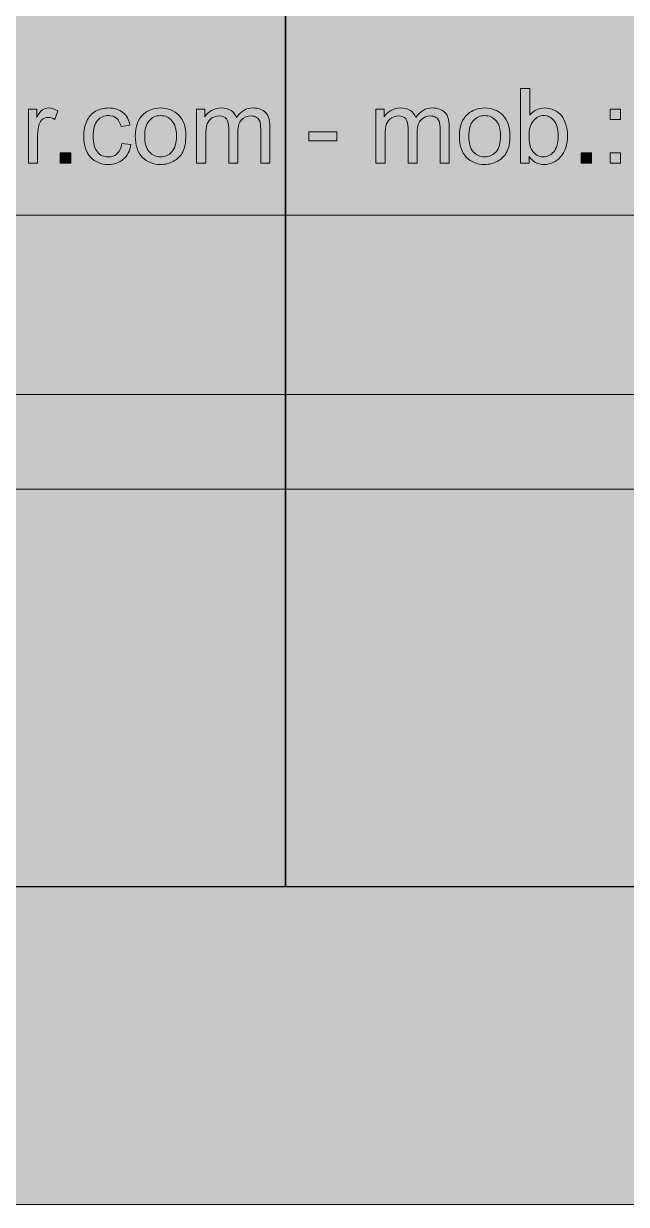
# Model space of a CAD drawing. Header units: inches. Extents: x -1481 to -429, y -1676 to -696.
# Drawn here: x -838.92 to -827.76, y -985.73 to -963.86 of the extents above; entities that cross this region are included whole.
import ezdxf

# ---------------------------------------------------------------- set-up
doc = ezdxf.new("R2010")
doc.units = ezdxf.units.IN
doc.header["$MEASUREMENT"] = 0
doc.layers.add('Layer 1', color=7, linetype='Continuous')

# ---------------------------------------------------------------- blocks, each defined once
blk = doc.blocks.new('block 233')
at = {"layer": 'Layer 1', "true_color": 0x009344}
h = blk.add_hatch(color=114, dxfattribs=at)
h.dxf.hatch_style = 2
h.paths.add_polyline_path([(-693.785, -985.727), (-933.785, -985.727), (-933.785, -695.727), (-693.785, -695.727)])
at = {"layer": 'Layer 1', "lineweight": 0}
blk.add_lwpolyline([(-693.785, -985.727), (-933.785, -985.727), (-933.785, -695.727), (-693.785, -695.727), (-693.785, -985.727)], dxfattribs=at)
blk = doc.blocks.new('block 299')
at = {"layer": 'Layer 1', "color": 40, "lineweight": 30, "true_color": 0xf9a01b}
for points in [[(-873.134, -776.717), (-834.071, -776.717), (-834.071, -979.845), (-873.134, -979.845), (-873.134, -776.717)], [(-834.071, -776.717), (-795.008, -776.717), (-795.008, -979.845), (-834.071, -979.845), (-834.071, -776.717)]]:
    blk.add_lwpolyline(points, dxfattribs=at)
blk = doc.blocks.new('block 298')
at = {"layer": 'Layer 1', "true_color": 0x49c6ea}
h = blk.add_hatch(color=133, dxfattribs=at)
h.dxf.hatch_style = 2
h.paths.add_polyline_path([(-918.978, -972.482), (-748.663, -972.482), (-748.663, -755.291), (-918.978, -755.291)])
h = blk.add_hatch(color=133, dxfattribs=at)
h.dxf.hatch_style = 2
h.paths.add_polyline_path([(-907.24, -967.404), (-761.143, -967.404), (-761.143, -765.838), (-907.24, -765.838)])
at = {"layer": 'Layer 1', "lineweight": 0}
for points in [[(-918.978, -972.482), (-748.663, -972.482), (-748.663, -755.291), (-918.978, -755.291), (-918.978, -972.482)], [(-918.978, -972.482), (-748.663, -972.482), (-748.663, -755.291), (-918.978, -755.291), (-918.978, -972.482)], [(-907.24, -967.404), (-761.143, -967.404), (-761.143, -765.838), (-907.24, -765.838), (-907.24, -967.404)]]:
    blk.add_lwpolyline(points, dxfattribs=at)
at = {"layer": 'Layer 1'}
blk.add_blockref('block 299', (0, 0), dxfattribs=at)
blk = doc.blocks.new('block 310')
at = {"layer": 'Layer 1', "true_color": 0x231f20}
h = blk.add_hatch(color=250, dxfattribs=at)
h.dxf.hatch_style = 2
edge = h.paths.add_edge_path()
edge.add_spline(control_points=[(-829.557, -966.445), (-829.557, -966.445), (-829.714, -966.445), (-829.714, -966.445), (-829.714, -966.445), (-829.714, -965.064), (-829.714, -965.064), (-829.714, -965.064), (-829.544, -965.064), (-829.544, -965.064), (-829.544, -965.064), (-829.544, -965.557), (-829.544, -965.557), (-829.473, -965.467), (-829.381, -965.422), (-829.27, -965.422), (-829.209, -965.422), (-829.151, -965.435), (-829.096, -965.46), (-829.041, -965.484), (-828.995, -965.519), (-828.96, -965.564), (-828.924, -965.609), (-828.897, -965.663), (-828.876, -965.727), (-828.856, -965.79), (-828.846, -965.858), (-828.846, -965.93), (-828.846, -966.102), (-828.889, -966.234), (-828.974, -966.328), (-829.058, -966.421), (-829.16, -966.468), (-829.279, -966.468), (-829.397, -966.468), (-829.49, -966.419), (-829.557, -966.32), (-829.557, -966.32), (-829.557, -966.445), (-829.557, -966.445)], knot_values=[0, 0, 0, 0, 1, 1, 1, 2, 2, 2, 3, 3, 3, 4, 4, 4, 5, 5, 5, 6, 6, 6, 7, 7, 7, 8, 8, 8, 9, 9, 9, 10, 10, 10, 11, 11, 11, 12, 12, 12, 13, 13, 13, 13], degree=3, periodic=1)
edge = h.paths.add_edge_path()
edge.add_spline(control_points=[(-829.559, -965.938), (-829.559, -966.058), (-829.542, -966.144), (-829.509, -966.198), (-829.456, -966.285), (-829.384, -966.329), (-829.293, -966.329), (-829.219, -966.329), (-829.155, -966.297), (-829.101, -966.232), (-829.047, -966.168), (-829.02, -966.072), (-829.02, -965.944), (-829.02, -965.814), (-829.046, -965.717), (-829.097, -965.655), (-829.149, -965.593), (-829.212, -965.562), (-829.285, -965.562), (-829.359, -965.562), (-829.424, -965.594), (-829.477, -965.658), (-829.532, -965.723), (-829.559, -965.816), (-829.559, -965.938)], knot_values=[0, 0, 0, 0, 1, 1, 1, 2, 2, 2, 3, 3, 3, 4, 4, 4, 5, 5, 5, 6, 6, 6, 7, 7, 7, 8, 8, 8, 8], degree=3, periodic=1)
h = blk.add_hatch(color=250, dxfattribs=at)
h.dxf.hatch_style = 2
edge = h.paths.add_edge_path()
edge.add_spline(control_points=[(-838.829, -966.445), (-838.829, -966.445), (-838.829, -965.445), (-838.829, -965.445), (-838.829, -965.445), (-838.676, -965.445), (-838.676, -965.445), (-838.676, -965.445), (-838.676, -965.597), (-838.676, -965.597), (-838.637, -965.526), (-838.601, -965.479), (-838.568, -965.456), (-838.535, -965.434), (-838.499, -965.422), (-838.459, -965.422), (-838.402, -965.422), (-838.344, -965.441), (-838.285, -965.477), (-838.285, -965.477), (-838.343, -965.635), (-838.343, -965.635), (-838.385, -965.61), (-838.426, -965.598), (-838.468, -965.598), (-838.505, -965.598), (-838.538, -965.609), (-838.568, -965.631), (-838.597, -965.653), (-838.618, -965.684), (-838.631, -965.724), (-838.65, -965.784), (-838.659, -965.85), (-838.659, -965.922), (-838.659, -965.922), (-838.659, -966.445), (-838.659, -966.445), (-838.659, -966.445), (-838.829, -966.445), (-838.829, -966.445)], knot_values=[0, 0, 0, 0, 1, 1, 1, 2, 2, 2, 3, 3, 3, 4, 4, 4, 5, 5, 5, 6, 6, 6, 7, 7, 7, 8, 8, 8, 9, 9, 9, 10, 10, 10, 11, 11, 11, 12, 12, 12, 13, 13, 13, 13], degree=3, periodic=1)
h = blk.add_hatch(color=250, dxfattribs=at)
h.dxf.hatch_style = 2
edge = h.paths.add_edge_path()
edge.add_spline(control_points=[(-837.1, -966.079), (-837.1, -966.079), (-836.933, -966.101), (-836.933, -966.101), (-836.951, -966.216), (-836.998, -966.306), (-837.073, -966.371), (-837.148, -966.436), (-837.24, -966.468), (-837.349, -966.468), (-837.486, -966.468), (-837.596, -966.423), (-837.679, -966.334), (-837.763, -966.244), (-837.804, -966.116), (-837.804, -965.949), (-837.804, -965.841), (-837.786, -965.746), (-837.75, -965.666), (-837.715, -965.585), (-837.66, -965.524), (-837.587, -965.483), (-837.514, -965.443), (-837.434, -965.422), (-837.348, -965.422), (-837.24, -965.422), (-837.151, -965.45), (-837.082, -965.505), (-837.013, -965.56), (-836.968, -965.638), (-836.949, -965.739), (-836.949, -965.739), (-837.114, -965.764), (-837.114, -965.764), (-837.129, -965.697), (-837.157, -965.647), (-837.197, -965.613), (-837.237, -965.579), (-837.285, -965.562), (-837.342, -965.562), (-837.427, -965.562), (-837.496, -965.592), (-837.55, -965.654), (-837.603, -965.715), (-837.63, -965.812), (-837.63, -965.944), (-837.63, -966.079), (-837.604, -966.176), (-837.553, -966.237), (-837.501, -966.298), (-837.434, -966.329), (-837.351, -966.329), (-837.285, -966.329), (-837.229, -966.308), (-837.184, -966.267), (-837.14, -966.227), (-837.111, -966.164), (-837.1, -966.079)], knot_values=[0, 0, 0, 0, 1, 1, 1, 2, 2, 2, 3, 3, 3, 4, 4, 4, 5, 5, 5, 6, 6, 6, 7, 7, 7, 8, 8, 8, 9, 9, 9, 10, 10, 10, 11, 11, 11, 12, 12, 12, 13, 13, 13, 14, 14, 14, 15, 15, 15, 16, 16, 16, 17, 17, 17, 18, 18, 18, 19, 19, 19, 19], degree=3, periodic=1)
h = blk.add_hatch(color=250, dxfattribs=at)
h.dxf.hatch_style = 2
edge = h.paths.add_edge_path()
edge.add_spline(control_points=[(-836.851, -965.945), (-836.851, -965.76), (-836.799, -965.623), (-836.696, -965.534), (-836.61, -965.46), (-836.505, -965.422), (-836.382, -965.422), (-836.244, -965.422), (-836.132, -965.467), (-836.044, -965.558), (-835.957, -965.648), (-835.914, -965.772), (-835.914, -965.931), (-835.914, -966.06), (-835.933, -966.161), (-835.971, -966.235), (-836.01, -966.309), (-836.066, -966.366), (-836.14, -966.407), (-836.214, -966.448), (-836.294, -966.468), (-836.382, -966.468), (-836.522, -966.468), (-836.635, -966.423), (-836.721, -966.334), (-836.808, -966.244), (-836.851, -966.114), (-836.851, -965.945)], knot_values=[0, 0, 0, 0, 1, 1, 1, 2, 2, 2, 3, 3, 3, 4, 4, 4, 5, 5, 5, 6, 6, 6, 7, 7, 7, 8, 8, 8, 9, 9, 9, 9], degree=3, periodic=1)
edge = h.paths.add_edge_path()
edge.add_spline(control_points=[(-836.676, -965.945), (-836.676, -966.073), (-836.649, -966.169), (-836.593, -966.233), (-836.537, -966.297), (-836.467, -966.329), (-836.382, -966.329), (-836.298, -966.329), (-836.228, -966.297), (-836.172, -966.233), (-836.116, -966.169), (-836.088, -966.071), (-836.088, -965.94), (-836.088, -965.816), (-836.116, -965.722), (-836.172, -965.658), (-836.228, -965.595), (-836.298, -965.563), (-836.382, -965.563), (-836.467, -965.563), (-836.537, -965.595), (-836.593, -965.658), (-836.649, -965.721), (-836.676, -965.817), (-836.676, -965.945)], knot_values=[0, 0, 0, 0, 1, 1, 1, 2, 2, 2, 3, 3, 3, 4, 4, 4, 5, 5, 5, 6, 6, 6, 7, 7, 7, 8, 8, 8, 8], degree=3, periodic=1)
h = blk.add_hatch(color=250, dxfattribs=at)
h.dxf.hatch_style = 2
edge = h.paths.add_edge_path()
edge.add_spline(control_points=[(-835.715, -966.445), (-835.715, -966.445), (-835.715, -965.445), (-835.715, -965.445), (-835.715, -965.445), (-835.563, -965.445), (-835.563, -965.445), (-835.563, -965.445), (-835.563, -965.585), (-835.563, -965.585), (-835.532, -965.536), (-835.49, -965.497), (-835.438, -965.467), (-835.386, -965.437), (-835.326, -965.422), (-835.26, -965.422), (-835.186, -965.422), (-835.125, -965.438), (-835.077, -965.468), (-835.03, -965.499), (-834.997, -965.543), (-834.977, -965.598), (-834.898, -965.481), (-834.795, -965.422), (-834.668, -965.422), (-834.569, -965.422), (-834.493, -965.45), (-834.439, -965.505), (-834.386, -965.56), (-834.359, -965.645), (-834.359, -965.759), (-834.359, -965.759), (-834.359, -966.445), (-834.359, -966.445), (-834.359, -966.445), (-834.528, -966.445), (-834.528, -966.445), (-834.528, -966.445), (-834.528, -965.815), (-834.528, -965.815), (-834.528, -965.748), (-834.533, -965.699), (-834.544, -965.669), (-834.555, -965.639), (-834.575, -965.615), (-834.604, -965.597), (-834.633, -965.578), (-834.667, -965.569), (-834.706, -965.569), (-834.776, -965.569), (-834.835, -965.593), (-834.881, -965.64), (-834.928, -965.687), (-834.951, -965.761), (-834.951, -965.864), (-834.951, -965.864), (-834.951, -966.445), (-834.951, -966.445), (-834.951, -966.445), (-835.12, -966.445), (-835.12, -966.445), (-835.12, -966.445), (-835.12, -965.795), (-835.12, -965.795), (-835.12, -965.72), (-835.134, -965.663), (-835.162, -965.626), (-835.189, -965.588), (-835.235, -965.569), (-835.297, -965.569), (-835.345, -965.569), (-835.389, -965.582), (-835.43, -965.607), (-835.47, -965.632), (-835.5, -965.669), (-835.518, -965.717), (-835.536, -965.766), (-835.545, -965.835), (-835.545, -965.926), (-835.545, -965.926), (-835.545, -966.445), (-835.545, -966.445), (-835.545, -966.445), (-835.715, -966.445), (-835.715, -966.445)], knot_values=[0, 0, 0, 0, 1, 1, 1, 2, 2, 2, 3, 3, 3, 4, 4, 4, 5, 5, 5, 6, 6, 6, 7, 7, 7, 8, 8, 8, 9, 9, 9, 10, 10, 10, 11, 11, 11, 12, 12, 12, 13, 13, 13, 14, 14, 14, 15, 15, 15, 16, 16, 16, 17, 17, 17, 18, 18, 18, 19, 19, 19, 20, 20, 20, 21, 21, 21, 22, 22, 22, 23, 23, 23, 24, 24, 24, 25, 25, 25, 26, 26, 26, 27, 27, 27, 28, 28, 28, 28], degree=3, periodic=1)
h = blk.add_hatch(color=250, dxfattribs=at)
h.dxf.hatch_style = 2
edge = h.paths.add_edge_path()
edge.add_spline(control_points=[(-832.393, -966.445), (-832.393, -966.445), (-832.393, -965.445), (-832.393, -965.445), (-832.393, -965.445), (-832.241, -965.445), (-832.241, -965.445), (-832.241, -965.445), (-832.241, -965.585), (-832.241, -965.585), (-832.21, -965.536), (-832.168, -965.497), (-832.116, -965.467), (-832.064, -965.437), (-832.005, -965.422), (-831.938, -965.422), (-831.864, -965.422), (-831.803, -965.438), (-831.756, -965.468), (-831.708, -965.499), (-831.675, -965.543), (-831.656, -965.598), (-831.576, -965.481), (-831.473, -965.422), (-831.347, -965.422), (-831.247, -965.422), (-831.171, -965.45), (-831.118, -965.505), (-831.064, -965.56), (-831.038, -965.645), (-831.038, -965.759), (-831.038, -965.759), (-831.038, -966.445), (-831.038, -966.445), (-831.038, -966.445), (-831.206, -966.445), (-831.206, -966.445), (-831.206, -966.445), (-831.206, -965.815), (-831.206, -965.815), (-831.206, -965.748), (-831.212, -965.699), (-831.223, -965.669), (-831.234, -965.639), (-831.254, -965.615), (-831.283, -965.597), (-831.311, -965.578), (-831.345, -965.569), (-831.384, -965.569), (-831.455, -965.569), (-831.513, -965.593), (-831.559, -965.64), (-831.606, -965.687), (-831.629, -965.761), (-831.629, -965.864), (-831.629, -965.864), (-831.629, -966.445), (-831.629, -966.445), (-831.629, -966.445), (-831.799, -966.445), (-831.799, -966.445), (-831.799, -966.445), (-831.799, -965.795), (-831.799, -965.795), (-831.799, -965.72), (-831.813, -965.663), (-831.84, -965.626), (-831.868, -965.588), (-831.913, -965.569), (-831.976, -965.569), (-832.024, -965.569), (-832.068, -965.582), (-832.108, -965.607), (-832.149, -965.632), (-832.178, -965.669), (-832.196, -965.717), (-832.215, -965.766), (-832.224, -965.835), (-832.224, -965.926), (-832.224, -965.926), (-832.224, -966.445), (-832.224, -966.445), (-832.224, -966.445), (-832.393, -966.445), (-832.393, -966.445)], knot_values=[0, 0, 0, 0, 1, 1, 1, 2, 2, 2, 3, 3, 3, 4, 4, 4, 5, 5, 5, 6, 6, 6, 7, 7, 7, 8, 8, 8, 9, 9, 9, 10, 10, 10, 11, 11, 11, 12, 12, 12, 13, 13, 13, 14, 14, 14, 15, 15, 15, 16, 16, 16, 17, 17, 17, 18, 18, 18, 19, 19, 19, 20, 20, 20, 21, 21, 21, 22, 22, 22, 23, 23, 23, 24, 24, 24, 25, 25, 25, 26, 26, 26, 27, 27, 27, 28, 28, 28, 28], degree=3, periodic=1)
h = blk.add_hatch(color=250, dxfattribs=at)
h.dxf.hatch_style = 2
edge = h.paths.add_edge_path()
edge.add_spline(control_points=[(-830.849, -965.945), (-830.849, -965.76), (-830.798, -965.623), (-830.695, -965.534), (-830.609, -965.46), (-830.504, -965.422), (-830.38, -965.422), (-830.242, -965.422), (-830.13, -965.467), (-830.043, -965.558), (-829.955, -965.648), (-829.912, -965.772), (-829.912, -965.931), (-829.912, -966.06), (-829.931, -966.161), (-829.97, -966.235), (-830.008, -966.309), (-830.065, -966.366), (-830.138, -966.407), (-830.212, -966.448), (-830.293, -966.468), (-830.38, -966.468), (-830.52, -966.468), (-830.633, -966.423), (-830.72, -966.334), (-830.806, -966.244), (-830.849, -966.114), (-830.849, -965.945)], knot_values=[0, 0, 0, 0, 1, 1, 1, 2, 2, 2, 3, 3, 3, 4, 4, 4, 5, 5, 5, 6, 6, 6, 7, 7, 7, 8, 8, 8, 9, 9, 9, 9], degree=3, periodic=1)
edge = h.paths.add_edge_path()
edge.add_spline(control_points=[(-830.675, -965.945), (-830.675, -966.073), (-830.647, -966.169), (-830.591, -966.233), (-830.535, -966.297), (-830.465, -966.329), (-830.38, -966.329), (-830.296, -966.329), (-830.226, -966.297), (-830.17, -966.233), (-830.114, -966.169), (-830.086, -966.071), (-830.086, -965.94), (-830.086, -965.816), (-830.114, -965.722), (-830.17, -965.658), (-830.227, -965.595), (-830.297, -965.563), (-830.38, -965.563), (-830.465, -965.563), (-830.535, -965.595), (-830.591, -965.658), (-830.647, -965.721), (-830.675, -965.817), (-830.675, -965.945)], knot_values=[0, 0, 0, 0, 1, 1, 1, 2, 2, 2, 3, 3, 3, 4, 4, 4, 5, 5, 5, 6, 6, 6, 7, 7, 7, 8, 8, 8, 8], degree=3, periodic=1)
h = blk.add_hatch(color=250, dxfattribs=at)
h.dxf.hatch_style = 2
h.paths.add_polyline_path([(-828.057, -965.638), (-828.057, -965.445), (-827.864, -965.445), (-827.864, -965.638)])
h.paths.add_polyline_path([(-828.057, -966.445), (-828.057, -966.252), (-827.864, -966.252), (-827.864, -966.445)])
h = blk.add_hatch(color=250, dxfattribs=at)
h.dxf.hatch_style = 2
h.paths.add_polyline_path([(-833.638, -966.031), (-833.638, -965.861), (-833.116, -965.861), (-833.116, -966.031)])
h = blk.add_hatch(color=250, dxfattribs=at)
h.dxf.hatch_style = 2
h.paths.add_polyline_path([(-838.24, -966.445), (-838.24, -966.252), (-838.047, -966.252), (-838.047, -966.445)])
h = blk.add_hatch(color=250, dxfattribs=at)
h.dxf.hatch_style = 2
h.paths.add_polyline_path([(-828.592, -966.445), (-828.592, -966.252), (-828.399, -966.252), (-828.399, -966.445)])
at = {"layer": 'Layer 1', "lineweight": 0}
for points in [[(-828.057, -965.638), (-828.057, -965.445), (-827.864, -965.445), (-827.864, -965.638), (-828.057, -965.638)], [(-833.638, -966.031), (-833.638, -965.861), (-833.116, -965.861), (-833.116, -966.031), (-833.638, -966.031)], [(-838.24, -966.445), (-838.24, -966.252), (-838.047, -966.252), (-838.047, -966.445), (-838.24, -966.445)], [(-828.592, -966.445), (-828.592, -966.252), (-828.399, -966.252), (-828.399, -966.445), (-828.592, -966.445)], [(-828.057, -966.445), (-828.057, -966.252), (-827.864, -966.252), (-827.864, -966.445), (-828.057, -966.445)]]:
    blk.add_lwpolyline(points, dxfattribs=at)
for points, knots in [([(-829.557, -966.445), (-829.557, -966.445), (-829.714, -966.445), (-829.714, -966.445), (-829.714, -966.445), (-829.714, -965.064), (-829.714, -965.064), (-829.714, -965.064), (-829.544, -965.064), (-829.544, -965.064), (-829.544, -965.064), (-829.544, -965.557), (-829.544, -965.557), (-829.473, -965.467), (-829.381, -965.422), (-829.27, -965.422), (-829.209, -965.422), (-829.151, -965.435), (-829.096, -965.46), (-829.041, -965.484), (-828.995, -965.519), (-828.96, -965.564), (-828.924, -965.609), (-828.897, -965.663), (-828.876, -965.727), (-828.856, -965.79), (-828.846, -965.858), (-828.846, -965.93), (-828.846, -966.102), (-828.889, -966.234), (-828.974, -966.328), (-829.058, -966.421), (-829.16, -966.468), (-829.279, -966.468), (-829.397, -966.468), (-829.49, -966.419), (-829.557, -966.32), (-829.557, -966.32), (-829.557, -966.445), (-829.557, -966.445)], [0, 0, 0, 0, 1, 1, 1, 2, 2, 2, 3, 3, 3, 4, 4, 4, 5, 5, 5, 6, 6, 6, 7, 7, 7, 8, 8, 8, 9, 9, 9, 10, 10, 10, 11, 11, 11, 12, 12, 12, 13, 13, 13, 13]), ([(-838.829, -966.445), (-838.829, -966.445), (-838.829, -965.445), (-838.829, -965.445), (-838.829, -965.445), (-838.676, -965.445), (-838.676, -965.445), (-838.676, -965.445), (-838.676, -965.597), (-838.676, -965.597), (-838.637, -965.526), (-838.601, -965.479), (-838.568, -965.456), (-838.535, -965.434), (-838.499, -965.422), (-838.459, -965.422), (-838.402, -965.422), (-838.344, -965.441), (-838.285, -965.477), (-838.285, -965.477), (-838.343, -965.635), (-838.343, -965.635), (-838.385, -965.61), (-838.426, -965.598), (-838.468, -965.598), (-838.505, -965.598), (-838.538, -965.609), (-838.568, -965.631), (-838.597, -965.653), (-838.618, -965.684), (-838.631, -965.724), (-838.65, -965.784), (-838.659, -965.85), (-838.659, -965.922), (-838.659, -965.922), (-838.659, -966.445), (-838.659, -966.445), (-838.659, -966.445), (-838.829, -966.445), (-838.829, -966.445)], [0, 0, 0, 0, 1, 1, 1, 2, 2, 2, 3, 3, 3, 4, 4, 4, 5, 5, 5, 6, 6, 6, 7, 7, 7, 8, 8, 8, 9, 9, 9, 10, 10, 10, 11, 11, 11, 12, 12, 12, 13, 13, 13, 13]), ([(-837.1, -966.079), (-837.1, -966.079), (-836.933, -966.101), (-836.933, -966.101), (-836.951, -966.216), (-836.998, -966.306), (-837.073, -966.371), (-837.148, -966.436), (-837.24, -966.468), (-837.349, -966.468), (-837.486, -966.468), (-837.596, -966.423), (-837.679, -966.334), (-837.763, -966.244), (-837.804, -966.116), (-837.804, -965.949), (-837.804, -965.841), (-837.786, -965.746), (-837.75, -965.666), (-837.715, -965.585), (-837.66, -965.524), (-837.587, -965.483), (-837.514, -965.443), (-837.434, -965.422), (-837.348, -965.422), (-837.24, -965.422), (-837.151, -965.45), (-837.082, -965.505), (-837.013, -965.56), (-836.968, -965.638), (-836.949, -965.739), (-836.949, -965.739), (-837.114, -965.764), (-837.114, -965.764), (-837.129, -965.697), (-837.157, -965.647), (-837.197, -965.613), (-837.237, -965.579), (-837.285, -965.562), (-837.342, -965.562), (-837.427, -965.562), (-837.496, -965.592), (-837.55, -965.654), (-837.603, -965.715), (-837.63, -965.812), (-837.63, -965.944), (-837.63, -966.079), (-837.604, -966.176), (-837.553, -966.237), (-837.501, -966.298), (-837.434, -966.329), (-837.351, -966.329), (-837.285, -966.329), (-837.229, -966.308), (-837.184, -966.267), (-837.14, -966.227), (-837.111, -966.164), (-837.1, -966.079)], [0, 0, 0, 0, 1, 1, 1, 2, 2, 2, 3, 3, 3, 4, 4, 4, 5, 5, 5, 6, 6, 6, 7, 7, 7, 8, 8, 8, 9, 9, 9, 10, 10, 10, 11, 11, 11, 12, 12, 12, 13, 13, 13, 14, 14, 14, 15, 15, 15, 16, 16, 16, 17, 17, 17, 18, 18, 18, 19, 19, 19, 19]), ([(-836.851, -965.945), (-836.851, -965.76), (-836.799, -965.623), (-836.696, -965.534), (-836.61, -965.46), (-836.505, -965.422), (-836.382, -965.422), (-836.244, -965.422), (-836.132, -965.467), (-836.044, -965.558), (-835.957, -965.648), (-835.914, -965.772), (-835.914, -965.931), (-835.914, -966.06), (-835.933, -966.161), (-835.971, -966.235), (-836.01, -966.309), (-836.066, -966.366), (-836.14, -966.407), (-836.214, -966.448), (-836.294, -966.468), (-836.382, -966.468), (-836.522, -966.468), (-836.635, -966.423), (-836.721, -966.334), (-836.808, -966.244), (-836.851, -966.114), (-836.851, -965.945)], [0, 0, 0, 0, 1, 1, 1, 2, 2, 2, 3, 3, 3, 4, 4, 4, 5, 5, 5, 6, 6, 6, 7, 7, 7, 8, 8, 8, 9, 9, 9, 9]), ([(-835.715, -966.445), (-835.715, -966.445), (-835.715, -965.445), (-835.715, -965.445), (-835.715, -965.445), (-835.563, -965.445), (-835.563, -965.445), (-835.563, -965.445), (-835.563, -965.585), (-835.563, -965.585), (-835.532, -965.536), (-835.49, -965.497), (-835.438, -965.467), (-835.386, -965.437), (-835.326, -965.422), (-835.26, -965.422), (-835.186, -965.422), (-835.125, -965.438), (-835.077, -965.468), (-835.03, -965.499), (-834.997, -965.543), (-834.977, -965.598), (-834.898, -965.481), (-834.795, -965.422), (-834.668, -965.422), (-834.569, -965.422), (-834.493, -965.45), (-834.439, -965.505), (-834.386, -965.56), (-834.359, -965.645), (-834.359, -965.759), (-834.359, -965.759), (-834.359, -966.445), (-834.359, -966.445), (-834.359, -966.445), (-834.528, -966.445), (-834.528, -966.445), (-834.528, -966.445), (-834.528, -965.815), (-834.528, -965.815), (-834.528, -965.748), (-834.533, -965.699), (-834.544, -965.669), (-834.555, -965.639), (-834.575, -965.615), (-834.604, -965.597), (-834.633, -965.578), (-834.667, -965.569), (-834.706, -965.569), (-834.776, -965.569), (-834.835, -965.593), (-834.881, -965.64), (-834.928, -965.687), (-834.951, -965.761), (-834.951, -965.864), (-834.951, -965.864), (-834.951, -966.445), (-834.951, -966.445), (-834.951, -966.445), (-835.12, -966.445), (-835.12, -966.445), (-835.12, -966.445), (-835.12, -965.795), (-835.12, -965.795), (-835.12, -965.72), (-835.134, -965.663), (-835.162, -965.626), (-835.189, -965.588), (-835.235, -965.569), (-835.297, -965.569), (-835.345, -965.569), (-835.389, -965.582), (-835.43, -965.607), (-835.47, -965.632), (-835.5, -965.669), (-835.518, -965.717), (-835.536, -965.766), (-835.545, -965.835), (-835.545, -965.926), (-835.545, -965.926), (-835.545, -966.445), (-835.545, -966.445), (-835.545, -966.445), (-835.715, -966.445), (-835.715, -966.445)], [0, 0, 0, 0, 1, 1, 1, 2, 2, 2, 3, 3, 3, 4, 4, 4, 5, 5, 5, 6, 6, 6, 7, 7, 7, 8, 8, 8, 9, 9, 9, 10, 10, 10, 11, 11, 11, 12, 12, 12, 13, 13, 13, 14, 14, 14, 15, 15, 15, 16, 16, 16, 17, 17, 17, 18, 18, 18, 19, 19, 19, 20, 20, 20, 21, 21, 21, 22, 22, 22, 23, 23, 23, 24, 24, 24, 25, 25, 25, 26, 26, 26, 27, 27, 27, 28, 28, 28, 28]), ([(-832.393, -966.445), (-832.393, -966.445), (-832.393, -965.445), (-832.393, -965.445), (-832.393, -965.445), (-832.241, -965.445), (-832.241, -965.445), (-832.241, -965.445), (-832.241, -965.585), (-832.241, -965.585), (-832.21, -965.536), (-832.168, -965.497), (-832.116, -965.467), (-832.064, -965.437), (-832.005, -965.422), (-831.938, -965.422), (-831.864, -965.422), (-831.803, -965.438), (-831.756, -965.468), (-831.708, -965.499), (-831.675, -965.543), (-831.656, -965.598), (-831.576, -965.481), (-831.473, -965.422), (-831.347, -965.422), (-831.247, -965.422), (-831.171, -965.45), (-831.118, -965.505), (-831.064, -965.56), (-831.038, -965.645), (-831.038, -965.759), (-831.038, -965.759), (-831.038, -966.445), (-831.038, -966.445), (-831.038, -966.445), (-831.206, -966.445), (-831.206, -966.445), (-831.206, -966.445), (-831.206, -965.815), (-831.206, -965.815), (-831.206, -965.748), (-831.212, -965.699), (-831.223, -965.669), (-831.234, -965.639), (-831.254, -965.615), (-831.283, -965.597), (-831.311, -965.578), (-831.345, -965.569), (-831.384, -965.569), (-831.455, -965.569), (-831.513, -965.593), (-831.559, -965.64), (-831.606, -965.687), (-831.629, -965.761), (-831.629, -965.864), (-831.629, -965.864), (-831.629, -966.445), (-831.629, -966.445), (-831.629, -966.445), (-831.799, -966.445), (-831.799, -966.445), (-831.799, -966.445), (-831.799, -965.795), (-831.799, -965.795), (-831.799, -965.72), (-831.813, -965.663), (-831.84, -965.626), (-831.868, -965.588), (-831.913, -965.569), (-831.976, -965.569), (-832.024, -965.569), (-832.068, -965.582), (-832.108, -965.607), (-832.149, -965.632), (-832.178, -965.669), (-832.196, -965.717), (-832.215, -965.766), (-832.224, -965.835), (-832.224, -965.926), (-832.224, -965.926), (-832.224, -966.445), (-832.224, -966.445), (-832.224, -966.445), (-832.393, -966.445), (-832.393, -966.445)], [0, 0, 0, 0, 1, 1, 1, 2, 2, 2, 3, 3, 3, 4, 4, 4, 5, 5, 5, 6, 6, 6, 7, 7, 7, 8, 8, 8, 9, 9, 9, 10, 10, 10, 11, 11, 11, 12, 12, 12, 13, 13, 13, 14, 14, 14, 15, 15, 15, 16, 16, 16, 17, 17, 17, 18, 18, 18, 19, 19, 19, 20, 20, 20, 21, 21, 21, 22, 22, 22, 23, 23, 23, 24, 24, 24, 25, 25, 25, 26, 26, 26, 27, 27, 27, 28, 28, 28, 28]), ([(-830.849, -965.945), (-830.849, -965.76), (-830.798, -965.623), (-830.695, -965.534), (-830.609, -965.46), (-830.504, -965.422), (-830.38, -965.422), (-830.242, -965.422), (-830.13, -965.467), (-830.043, -965.558), (-829.955, -965.648), (-829.912, -965.772), (-829.912, -965.931), (-829.912, -966.06), (-829.931, -966.161), (-829.97, -966.235), (-830.008, -966.309), (-830.065, -966.366), (-830.138, -966.407), (-830.212, -966.448), (-830.293, -966.468), (-830.38, -966.468), (-830.52, -966.468), (-830.633, -966.423), (-830.72, -966.334), (-830.806, -966.244), (-830.849, -966.114), (-830.849, -965.945)], [0, 0, 0, 0, 1, 1, 1, 2, 2, 2, 3, 3, 3, 4, 4, 4, 5, 5, 5, 6, 6, 6, 7, 7, 7, 8, 8, 8, 9, 9, 9, 9]), ([(-836.676, -965.945), (-836.676, -966.073), (-836.649, -966.169), (-836.593, -966.233), (-836.537, -966.297), (-836.467, -966.329), (-836.382, -966.329), (-836.298, -966.329), (-836.228, -966.297), (-836.172, -966.233), (-836.116, -966.169), (-836.088, -966.071), (-836.088, -965.94), (-836.088, -965.816), (-836.116, -965.722), (-836.172, -965.658), (-836.228, -965.595), (-836.298, -965.563), (-836.382, -965.563), (-836.467, -965.563), (-836.537, -965.595), (-836.593, -965.658), (-836.649, -965.721), (-836.676, -965.817), (-836.676, -965.945)], [0, 0, 0, 0, 1, 1, 1, 2, 2, 2, 3, 3, 3, 4, 4, 4, 5, 5, 5, 6, 6, 6, 7, 7, 7, 8, 8, 8, 8]), ([(-830.675, -965.945), (-830.675, -966.073), (-830.647, -966.169), (-830.591, -966.233), (-830.535, -966.297), (-830.465, -966.329), (-830.38, -966.329), (-830.296, -966.329), (-830.226, -966.297), (-830.17, -966.233), (-830.114, -966.169), (-830.086, -966.071), (-830.086, -965.94), (-830.086, -965.816), (-830.114, -965.722), (-830.17, -965.658), (-830.227, -965.595), (-830.297, -965.563), (-830.38, -965.563), (-830.465, -965.563), (-830.535, -965.595), (-830.591, -965.658), (-830.647, -965.721), (-830.675, -965.817), (-830.675, -965.945)], [0, 0, 0, 0, 1, 1, 1, 2, 2, 2, 3, 3, 3, 4, 4, 4, 5, 5, 5, 6, 6, 6, 7, 7, 7, 8, 8, 8, 8]), ([(-829.559, -965.938), (-829.559, -966.058), (-829.542, -966.144), (-829.509, -966.198), (-829.456, -966.285), (-829.384, -966.329), (-829.293, -966.329), (-829.219, -966.329), (-829.155, -966.297), (-829.101, -966.232), (-829.047, -966.168), (-829.02, -966.072), (-829.02, -965.944), (-829.02, -965.814), (-829.046, -965.717), (-829.097, -965.655), (-829.149, -965.593), (-829.212, -965.562), (-829.285, -965.562), (-829.359, -965.562), (-829.424, -965.594), (-829.477, -965.658), (-829.532, -965.723), (-829.559, -965.816), (-829.559, -965.938)], [0, 0, 0, 0, 1, 1, 1, 2, 2, 2, 3, 3, 3, 4, 4, 4, 5, 5, 5, 6, 6, 6, 7, 7, 7, 8, 8, 8, 8])]:
    blk.add_open_spline(points, degree=3, knots=knots, dxfattribs=at)
blk = doc.blocks.new('block 303')
at = {"layer": 'Layer 1', "lineweight": 0}
blk.add_lwpolyline([(-918.978, -972.482), (-748.663, -972.482), (-748.663, -755.291), (-918.978, -755.291), (-918.978, -972.482)], dxfattribs=at)
at = {"layer": 'Layer 1'}
blk.add_blockref('block 310', (0, 0), dxfattribs=at)
blk = doc.blocks.new('block 297')
at = {"layer": 'Layer 1', "lineweight": 0}
blk.add_lwpolyline([(-918.978, -972.482), (-748.663, -972.482), (-748.663, -755.291), (-918.978, -755.291), (-918.978, -972.482)], dxfattribs=at)
at = {"layer": 'Layer 1'}
for name in ['block 298', 'block 303']:
    blk.add_blockref(name, (0, 0), dxfattribs=at)

msp = doc.modelspace()

# ---------------------------------------------------------------- hatches: boundary and pattern name
at = {"layer": 'Layer 1', "true_color": 0x006738}
h = msp.add_hatch(color=116, dxfattribs=at)
h.dxf.hatch_style = 2
h.paths.add_polyline_path([(-749.015, -970.727), (-919.015, -970.727), (-919.015, -752.351), (-749.015, -752.351)])

# ---------------------------------------------------------------- linework, layer by layer
at = {"layer": 'Layer 1', "lineweight": 0}
msp.add_lwpolyline([(-749.015, -970.727), (-919.015, -970.727), (-919.015, -752.351), (-749.015, -752.351), (-749.015, -970.727)], dxfattribs=at)

# ---------------------------------------------------------------- block references
at = {"layer": 'Layer 1'}
for name in ['block 233', 'block 297']:
    msp.add_blockref(name, (0, 0), dxfattribs=at)

doc.saveas('drawing.dxf')
